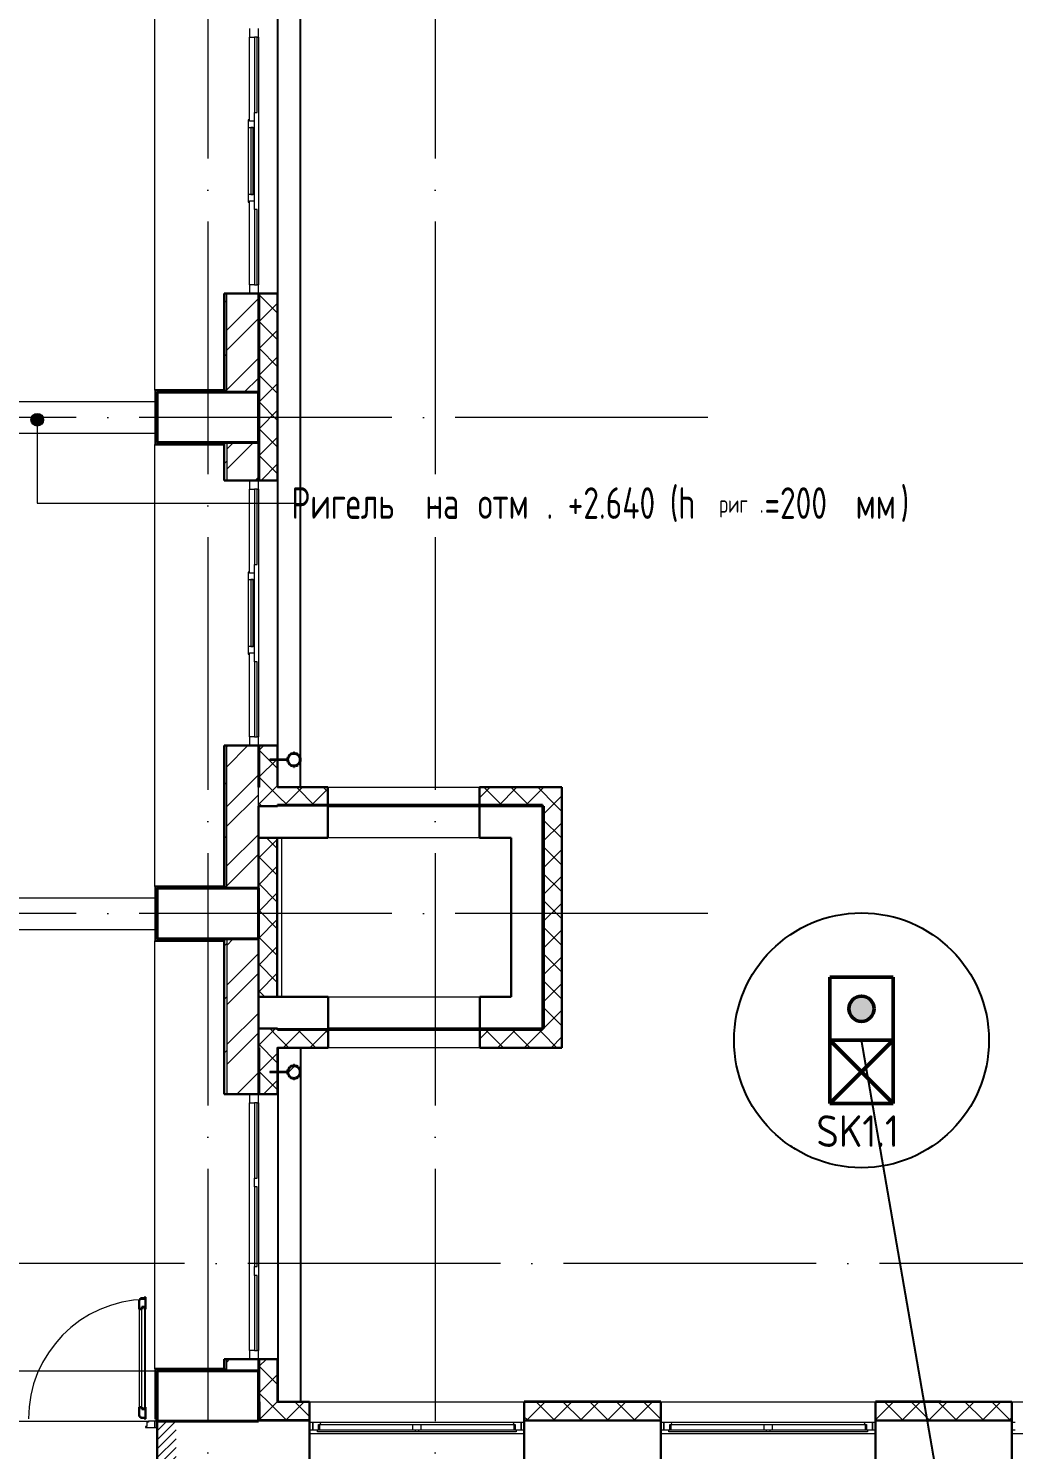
# Model space of a CAD drawing. Header units: millimetres. Extents: x -325553 to 627452, y -28539 to 738858.
# Drawn here: x -31085 to -23288, y 165239 to 176494 of the extents above; entities that cross this region are included whole.
import ezdxf

# ---------------------------------------------------------------- set-up
doc = ezdxf.new("R2010")
doc.units = ezdxf.units.MM
doc.set_wipeout_variables(frame=1)
for name, pattern in [('ADSK_Линия сетки', [25, 20, -2.5, 0, -2.5]), ('ADSK_Сверху', [450, 300, -150]), ('ADSK_Штриховая_ш2 п1_5', [4.5, 3, -1.5]), ('Сверху', [3.96875, 2.38125, -1.5875])]:
    doc.linetypes.add(name, pattern=pattern)
doc.layers.add('000_доп.МДУ', color=7, linetype='Continuous')
doc.layers.add('Стены', color=194, linetype='Continuous')
for name, color, linetype, lineweight in [('_ Окна', 7, 'Continuous', 9), ('Аннотация', 7, 'Continuous', 18), ('Двери', 252, 'Continuous', 9), ('Линии', 7, 'Continuous', 9), ('Маркировка Не АУ', 7, 'Continuous', 25), ('Несущие колонны', 252, 'Continuous', 18), ('НО СКУД', 7, 'Continuous', 50), ('Обобщенные модели', 252, 'Continuous', 18), ('Ограждение', 252, 'Continuous', 9), ('Окна', 252, 'Continuous', 9), ('Оси', 252, 'Continuous', 9), ('Перекрытие', 252, 'Continuous', 18), ('Стены внутренние', 7, 'Continuous', 18), ('Стены наружные', 7, 'Continuous', 18), ('Стены штриховка', 7, 'Continuous', 9)]:
    doc.layers.add(name, color=color, linetype=linetype, lineweight=lineweight)
doc.layers.add('Двери открывание', color=7, linetype='Continuous', lineweight=9, true_color=0xc0c0c0)
doc.styles.add('GOST Common_3', font='', dxfattribs={"height": 3.5})
doc.styles.add('GOST Common_5', font='', dxfattribs={"width": 0.9, "height": 2.5})
doc.styles.add('ISOCPEUR', font='isocpeur.ttf', dxfattribs={"width": 0.9, "height": 350})
doc.styles.get('GOST Common_3').set_extended_font_data('GOST 2.304 type A')
doc.styles.get('GOST Common_5').set_extended_font_data('GOST 2.304 type A')

# ---------------------------------------------------------------- blocks, each defined once
blk = doc.blocks.new('1 этаж')
at = {"layer": 'Аннотация', "lineweight": 9, "true_color": 0x636466}
h = blk.add_hatch(color=251, dxfattribs=at)
edge = h.paths.add_edge_path()
edge.add_arc((-31756, 3137), 50, 0, 360)
at = {"layer": 'Двери', "lineweight": 18, "true_color": 0x636466}
h = blk.add_hatch(dxfattribs=at)
h.set_pattern_fill('FP_2', color=251, style=0, pattern_type=2)
h.set_pattern_definition([(45, (-31805.8, -5068.73), (-35.3553, 35.3553), [])])
h.paths.add_polyline_path([(-32556, -5344), (-32556, -4794), (-32706, -4794), (-32706, -5344)])
h.paths.add_polyline_path([(-30806, -5344), (-30656, -5344), (-30656, -4794), (-30806, -4794), (-30806, -4878)])
at = {"layer": 'Обобщенные модели', "lineweight": 9, "true_color": 0x636466}
h = blk.add_hatch(dxfattribs=at)
h.set_pattern_fill('FP_7', color=251, style=0, pattern_type=2)
h.set_pattern_definition([(45, (-32119.82, 96), (-106.066, 106.066), [])])
h.paths.add_polyline_path([(-29733, -2077), (-29710, -2076), (-29692, -2066), (-29678, -2048), (-29674, -2029), (-29680, -2006), (-29694, -1989), (-29714, -1980), (-29737, -1981), (-29756, -1991), (-29769, -2009), (-29774, -2029), (-29768, -2051), (-29753, -2069), (-29736, -2077)])
at = {"layer": '_ Окна', "color": 251, "lineweight": 18, "true_color": 0x636466}
for p, q in [((-30076, 6236), (-30076, 6166)), ((-30006, 6166), (-30006, 6236)), ((-30076, 6166), (-30036, 6166)), ((-30016, 6166), (-30006, 6166)), ((-30076, 5511), (-30086, 5511)), ((-30086, 5511), (-30086, 5451)), ((-30086, 5451), (-30036, 5451)), ((-30076, 5501), (-30076, 5511)), ((-30036, 5501), (-30076, 5501)), ((-30036, 5451), (-30036, 5501)), ((-30036, 4921), (-30086, 4921)), ((-30086, 4921), (-30086, 4861)), ((-30086, 4861), (-30076, 4861)), ((-30076, 4861), (-30076, 4871)), ((-30076, 4871), (-30036, 4871)), ((-30036, 4871), (-30036, 4921)), ((-30036, 4206), (-30076, 4206)), ((-30076, 4206), (-30076, 4136)), ((-30006, 4206), (-30016, 4206)), ((-30006, 4136), (-30006, 4206)), ((-30076, 2656), (-30076, 2586)), ((-30006, 2586), (-30006, 2656)), ((-30076, 2586), (-30036, 2586)), ((-30016, 2586), (-30006, 2586)), ((-30076, 1931), (-30086, 1931)), ((-30086, 1931), (-30086, 1871)), ((-30076, 1921), (-30076, 1931)), ((-30036, 1921), (-30076, 1921)), ((-30036, 1871), (-30036, 1921)), ((-30086, 1871), (-30036, 1871)), ((-30036, 1341), (-30086, 1341)), ((-30086, 1341), (-30086, 1281)), ((-30086, 1281), (-30076, 1281)), ((-30076, 1281), (-30076, 1291)), ((-30076, 1291), (-30036, 1291)), ((-30036, 1291), (-30036, 1341)), ((-30036, 626), (-30076, 626)), ((-30076, 626), (-30076, 556)), ((-30006, 626), (-30016, 626)), ((-30006, 556), (-30006, 626)), ((-30076, -2204), (-30076, -2274)), ((-30006, -2274), (-30006, -2204)), ((-30076, -2274), (-30036, -2274)), ((-30016, -2274), (-30006, -2274)), ((-30036, -4234), (-30076, -4234)), ((-30076, -4234), (-30076, -4304)), ((-30006, -4234), (-30016, -4234)), ((-30006, -4304), (-30006, -4234)), ((-29516, -4804), (-29576, -4804)), ((-29576, -4804), (-29576, -4862)), ((-29530, -4862), (-29530, -4821)), ((-29530, -4821), (-29518, -4821)), ((-29512, -4821), (-29516, -4804)), ((-27985, -4804), (-27990, -4821)), ((-27926, -4804), (-27985, -4804)), ((-27984, -4821), (-27972, -4821)), ((-27972, -4821), (-27972, -4862)), ((-27926, -4862), (-27926, -4804)), ((-26736, -4804), (-26796, -4804)), ((-26796, -4804), (-26796, -4862)), ((-26750, -4862), (-26750, -4821)), ((-26750, -4821), (-26738, -4821)), ((-26732, -4821), (-26736, -4804)), ((-25205, -4804), (-25210, -4821)), ((-25146, -4804), (-25205, -4804)), ((-25204, -4821), (-25192, -4821)), ((-25192, -4821), (-25192, -4862)), ((-25146, -4862), (-25146, -4804)), ((-29576, -4862), (-29538, -4862)), ((-27964, -4862), (-27926, -4862)), ((-26796, -4862), (-26758, -4862)), ((-25184, -4862), (-25146, -4862))]:
    blk.add_line(p, q, dxfattribs=at)
at = {"layer": '_ Окна', "color": 251, "true_color": 0x636466}
for p, q in [((-30036, 6166), (-30036, 5571)), ((-30016, 6166), (-30036, 6166)), ((-30016, 5571), (-30016, 6166)), ((-30036, 5571), (-30016, 5571)), ((-30066, 5451), (-30066, 4921)), ((-30046, 5451), (-30066, 5451)), ((-30046, 4921), (-30046, 5451)), ((-30066, 4921), (-30046, 4921)), ((-30036, 4801), (-30036, 4206)), ((-30016, 4801), (-30036, 4801)), ((-30016, 4206), (-30016, 4801)), ((-30036, 4206), (-30016, 4206)), ((-30036, 2586), (-30036, 1991)), ((-30016, 2586), (-30036, 2586)), ((-30016, 1991), (-30016, 2586)), ((-30036, 1991), (-30016, 1991)), ((-30066, 1871), (-30066, 1341)), ((-30046, 1871), (-30066, 1871)), ((-30046, 1341), (-30046, 1871)), ((-30066, 1341), (-30046, 1341)), ((-30036, 1221), (-30036, 626)), ((-30016, 1221), (-30036, 1221)), ((-30016, 626), (-30016, 1221)), ((-30036, 626), (-30016, 626)), ((-30036, -2274), (-30036, -2869)), ((-30016, -2274), (-30036, -2274)), ((-30016, -2869), (-30016, -2274)), ((-30036, -2869), (-30016, -2869)), ((-30036, -2939), (-30036, -3569)), ((-30016, -2939), (-30036, -2939)), ((-30016, -3569), (-30016, -2939)), ((-30036, -3569), (-30016, -3569)), ((-30036, -3639), (-30036, -4234)), ((-30016, -3639), (-30036, -3639)), ((-30016, -4234), (-30016, -3639)), ((-30036, -4234), (-30016, -4234)), ((-29576, -4804), (-29601, -4804)), ((-29576, -4862), (-29576, -4804)), ((-27901, -4804), (-27926, -4804)), ((-27926, -4804), (-27926, -4862)), ((-26796, -4804), (-26821, -4804)), ((-26796, -4862), (-26796, -4804)), ((-25121, -4804), (-25146, -4804)), ((-25146, -4804), (-25146, -4862)), ((-24016, -4804), (-24041, -4804)), ((-29601, -4862), (-29576, -4862)), ((-27926, -4862), (-27901, -4862)), ((-26821, -4862), (-26796, -4862)), ((-25146, -4862), (-25121, -4862)), ((-24041, -4862), (-24016, -4862))]:
    blk.add_line(p, q, dxfattribs=at)
at = {"layer": 'Аннотация', "color": 251, "lineweight": 9, "true_color": 0x636466}
for p, q in [((-31756, 3137), (-31756, 2477)), ((-31756, 2477), (-29722, 2477))]:
    blk.add_line(p, q, dxfattribs=at)
blk.add_circle((-31756, 3137), 50, dxfattribs=at)
at = {"layer": 'Двери', "color": 251, "lineweight": 30, "true_color": 0x636466}
for p, q in [((-30906, -3821), (-30940, -3821)), ((-30940, -3821), (-30940, -3830)), ((-30898, -3812), (-30906, -3812)), ((-30906, -3812), (-30906, -3821)), ((-30898, -3906), (-30898, -3812)), ((-30940, -3830), (-30948, -3830)), ((-30948, -3830), (-30948, -3906)), ((-30948, -3906), (-30928, -3906)), ((-30928, -3906), (-30928, -3888)), ((-30928, -3888), (-30907, -3888)), ((-30907, -3888), (-30907, -3906)), ((-30907, -3906), (-30898, -3906)), ((-30948, -4682), (-30948, -4758)), ((-30948, -4682), (-30928, -4682)), ((-30928, -4682), (-30928, -4700)), ((-30928, -4700), (-30907, -4700)), ((-30907, -4682), (-30898, -4682)), ((-30907, -4700), (-30907, -4682)), ((-30898, -4776), (-30898, -4682)), ((-30948, -4758), (-30940, -4758)), ((-30940, -4758), (-30940, -4767)), ((-30940, -4767), (-30906, -4767)), ((-30906, -4767), (-30906, -4776)), ((-30906, -4776), (-30898, -4776))]:
    blk.add_line(p, q, dxfattribs=at)
at = {"layer": 'Двери', "color": 251, "true_color": 0x636466}
for p, q in [((-30948, -3906), (-30948, -4682)), ((-30928, -4700), (-30928, -3888)), ((-30928, -3888), (-30907, -3888)), ((-30907, -3888), (-30907, -4700)), ((-30898, -4682), (-30898, -3906)), ((-30907, -4700), (-30928, -4700)), ((-30889, -4836), (-30898, -4836)), ((-30898, -4836), (-30898, -4844)), ((-30875, -4802), (-30889, -4802)), ((-30889, -4802), (-30889, -4836)), ((-30875, -4794), (-30875, -4802)), ((-30826, -4794), (-30875, -4794)), ((-30806, -4794), (-30826, -4794)), ((-30826, -4794), (-30826, -4844)), ((-30826, -4844), (-30826, -4794)), ((-30806, -4844), (-30806, -4794)), ((-30898, -4844), (-30826, -4844)), ((-30826, -4844), (-30806, -4844))]:
    blk.add_line(p, q, dxfattribs=at)
at = {"layer": 'Двери', "color": 251, "linetype": 'ADSK_Штриховая_ш2 п1_5', "true_color": 0x636466}
for p, q in [((-30656, -4794), (-30806, -4794)), ((-30806, -4794), (-30806, -5344))]:
    blk.add_line(p, q, dxfattribs=at)
at = {"layer": 'Двери открывание', "color": 251, "true_color": 0x636466}
blk.add_arc((-30880, -4776), 946, 91.0903, 180, dxfattribs=at)
at = {"layer": 'Линии', "color": 251, "linetype": 'ADSK_Сверху', "ltscale": 100, "true_color": 0x636466}
for p, q in [((-32556, 3281), (-30806, 3281)), ((-32556, 3031), (-30806, 3031)), ((-32556, -649), (-30806, -649)), ((-32556, -899), (-30806, -899)), ((-32556, -4394), (-30806, -4394))]:
    blk.add_line(p, q, dxfattribs=at)
at = {"layer": 'Несущие колонны', "color": 251, "lineweight": 40, "true_color": 0x636466}
for p, q in [((-30806, 3356), (-30006, 3356)), ((-30806, 2956), (-30806, 3356)), ((-30256, 3356), (-30806, 3356)), ((-30806, 3356), (-30806, 2956)), ((-30006, 3356), (-30006, 2956)), ((-30006, 2956), (-30006, 3356)), ((-30006, 2956), (-30806, 2956)), ((-30806, 2956), (-30256, 2956)), ((-30806, -574), (-30006, -574)), ((-30806, -974), (-30806, -574)), ((-30256, -574), (-30806, -574)), ((-30806, -574), (-30806, -974)), ((-30006, -574), (-30006, -974)), ((-30006, -974), (-30006, -574)), ((-30006, -974), (-30806, -974)), ((-30806, -974), (-30256, -974)), ((-30806, -4394), (-30006, -4394)), ((-30806, -4794), (-30806, -4394)), ((-30256, -4394), (-30806, -4394)), ((-30806, -4394), (-30806, -4794)), ((-30006, -4394), (-30006, -4794)), ((-30006, -4794), (-30006, -4394)), ((-30006, -4794), (-30806, -4794)), ((-30806, -4794), (-30656, -4794)), ((-30656, -4794), (-30006, -4794))]:
    blk.add_line(p, q, dxfattribs=at)
at = {"layer": 'Несущие колонны', "color": 251, "true_color": 0x636466}
for p, q in [((-30006, 3356), (-30256, 3356)), ((-30256, 2956), (-30006, 2956)), ((-30006, -574), (-30256, -574)), ((-30256, -974), (-30006, -974)), ((-30006, -4394), (-30256, -4394))]:
    blk.add_line(p, q, dxfattribs=at)
at = {"layer": 'Обобщенные модели', "color": 251, "true_color": 0x636466}
for p, q in [((-29723, 507), (-29725, 507)), ((-29725, 507), (-29725, 497)), ((-29723, 507), (-29725, 507)), ((-29725, 507), (-29725, 497)), ((-29723, 507), (-29725, 507)), ((-29725, 507), (-29725, 497)), ((-29723, 507), (-29725, 507)), ((-29725, 507), (-29725, 497)), ((-29725, 495), (-29725, 497)), ((-29723, 495), (-29725, 495)), ((-29723, 497), (-29723, 507)), ((-29723, 497), (-29723, 507)), ((-29723, 497), (-29723, 507)), ((-29723, 497), (-29723, 507)), ((-29723, 497), (-29723, 495)), ((-29776, 449), (-29916, 449)), ((-29916, 449), (-29916, 442)), ((-29916, 442), (-29776, 442)), ((-29776, 446), (-29776, 449)), ((-29776, 442), (-29776, 445)), ((-29725, 393), (-29725, 395)), ((-29725, 395), (-29723, 395)), ((-29725, 393), (-29725, 383)), ((-29725, 393), (-29725, 383)), ((-29725, 393), (-29725, 383)), ((-29725, 393), (-29725, 383)), ((-29725, 383), (-29723, 383)), ((-29725, 383), (-29723, 383)), ((-29725, 383), (-29723, 383)), ((-29725, 383), (-29723, 383)), ((-29723, 395), (-29723, 393)), ((-29723, 383), (-29723, 393)), ((-29723, 383), (-29723, 393)), ((-29723, 383), (-29723, 393)), ((-29723, 383), (-29723, 393)), ((-29776, -2025), (-29916, -2025)), ((-29916, -2025), (-29916, -2032)), ((-29776, -2028), (-29776, -2025)), ((-29723, -1967), (-29725, -1967)), ((-29725, -1967), (-29725, -1977)), ((-29723, -1967), (-29725, -1967)), ((-29725, -1967), (-29725, -1977)), ((-29723, -1967), (-29725, -1967)), ((-29725, -1967), (-29725, -1977)), ((-29723, -1967), (-29725, -1967)), ((-29725, -1967), (-29725, -1977)), ((-29725, -1979), (-29725, -1977)), ((-29723, -1979), (-29725, -1979)), ((-29723, -1977), (-29723, -1967)), ((-29723, -1977), (-29723, -1967)), ((-29723, -1977), (-29723, -1967)), ((-29723, -1977), (-29723, -1967)), ((-29723, -1977), (-29723, -1979)), ((-29916, -2032), (-29776, -2032)), ((-29776, -2032), (-29776, -2030)), ((-29725, -2081), (-29725, -2079)), ((-29725, -2079), (-29723, -2079)), ((-29725, -2081), (-29725, -2091)), ((-29725, -2081), (-29725, -2091)), ((-29725, -2081), (-29725, -2091)), ((-29725, -2081), (-29725, -2091)), ((-29725, -2091), (-29723, -2091)), ((-29725, -2091), (-29723, -2091)), ((-29725, -2091), (-29723, -2091)), ((-29725, -2091), (-29723, -2091)), ((-29723, -2079), (-29723, -2081)), ((-29723, -2091), (-29723, -2081)), ((-29723, -2091), (-29723, -2081)), ((-29723, -2091), (-29723, -2081)), ((-29723, -2091), (-29723, -2081))]:
    blk.add_line(p, q, dxfattribs=at)
for centre, radius, start, end in [((-29724, 445), 52, 0, 180), ((-29724, 445), 50, 0, 180), ((-29724, 445), 52, 180, 0), ((-29724, 445), 50, 180, 0), ((-29724, -2029), 52, 0, 180), ((-29724, -2029), 50, 0, 180), ((-29724, -2029), 52, 180, 0), ((-29724, -2029), 50, 180, 0)]:
    blk.add_arc(centre, radius, start, end, dxfattribs=at)
at = {"layer": 'Обобщенные модели', "color": 251, "lineweight": 40, "true_color": 0x636466}
for centre, start, end in [((-29724, 445), 156.6941, 180), ((-29724, 445), 130.583, 152.8285), ((-29724, 445), 103.6312, 126.2008), ((-29724, 445), 78.9964, 101.0036), ((-29724, 445), 53.7992, 76.3688), ((-29724, 445), 27.1715, 49.417), ((-29724, 445), 0, 23.3059), ((-29724, 445), 180, 203.2716), ((-29724, 445), 207.1715, 229.417), ((-29724, 445), 233.7992, 256.3688), ((-29724, 445), 258.9964, 281.0036), ((-29724, 445), 283.6312, 306.2008), ((-29724, 445), 310.583, 332.8285), ((-29724, 445), 336.7284, 0), ((-29724, -2029), 156.6941, 180), ((-29724, -2029), 130.583, 152.8285), ((-29724, -2029), 103.6312, 126.2008), ((-29724, -2029), 78.9964, 101.0036), ((-29724, -2029), 53.7992, 76.3688), ((-29724, -2029), 27.1715, 49.417), ((-29724, -2029), 0, 23.3059), ((-29724, -2029), 180, 203.3059), ((-29724, -2029), 207.1715, 229.417), ((-29724, -2029), 233.7992, 256.3688), ((-29724, -2029), 258.9964, 281.0036), ((-29724, -2029), 283.6312, 306.2008), ((-29724, -2029), 310.583, 332.8285), ((-29724, -2029), 336.6941, 0)]:
    blk.add_arc(centre, 50, start, end, dxfattribs=at)
at = {"layer": 'Ограждение', "color": 251, "true_color": 0x636466}
for p, q in [((-30826, 3371), (-30826, 6971)), ((-30821, 3371), (-30826, 3371)), ((-30826, 2941), (-30821, 2941)), ((-30826, -559), (-30826, 2941)), ((-30821, -559), (-30826, -559)), ((-30826, -989), (-30821, -989)), ((-30826, -4379), (-30826, -989)), ((-30821, -4379), (-30826, -4379)), ((-27901, -4894), (-29601, -4894)), ((-25121, -4894), (-26821, -4894)), ((-22391, -4894), (-24041, -4894))]:
    blk.add_line(p, q, dxfattribs=at)
at = {"layer": 'Окна', "color": 251, "true_color": 0x636466}
for p, q in [((-30076, 5511), (-30076, 6166)), ((-30006, 6166), (-30006, 4206)), ((-30036, 5501), (-30036, 5571)), ((-30086, 5451), (-30086, 4921)), ((-30036, 4921), (-30036, 5451)), ((-30076, 4206), (-30076, 4861)), ((-30036, 4801), (-30036, 4871)), ((-30076, 1931), (-30076, 2586)), ((-30006, 2586), (-30006, 626)), ((-30036, 1921), (-30036, 1991)), ((-30086, 1871), (-30086, 1341)), ((-30036, 1341), (-30036, 1871)), ((-30076, 626), (-30076, 1281)), ((-30036, 1221), (-30036, 1291)), ((-29456, -174), (-29456, 76)), ((-28256, 76), (-28256, -174)), ((-29453, -1684), (-29453, -1434)), ((-28253, -1434), (-28253, -1684)), ((-30076, -4234), (-30076, -2274)), ((-30006, -2274), (-30006, -4234)), ((-30036, -2939), (-30036, -2869)), ((-30036, -3639), (-30036, -3569)), ((-29518, -4821), (-28786, -4821)), ((-29518, -4862), (-29518, -4821)), ((-27985, -4804), (-29516, -4804)), ((-28786, -4821), (-28716, -4821)), ((-28786, -4821), (-28786, -4862)), ((-28716, -4821), (-27984, -4821)), ((-28716, -4862), (-28716, -4821)), ((-27984, -4821), (-27984, -4862)), ((-26738, -4821), (-26006, -4821)), ((-26738, -4862), (-26738, -4821)), ((-25205, -4804), (-26736, -4804)), ((-26006, -4821), (-25936, -4821)), ((-26006, -4821), (-26006, -4862)), ((-25936, -4821), (-25204, -4821)), ((-25936, -4862), (-25936, -4821)), ((-25204, -4821), (-25204, -4862)), ((-29538, -4862), (-28766, -4862)), ((-29538, -4879), (-29538, -4862)), ((-28766, -4879), (-29538, -4879)), ((-28766, -4862), (-28736, -4862)), ((-28766, -4862), (-28766, -4879)), ((-28736, -4879), (-28766, -4879)), ((-28736, -4862), (-27964, -4862)), ((-28736, -4879), (-28736, -4862)), ((-27964, -4879), (-28736, -4879)), ((-27964, -4862), (-27964, -4879)), ((-26758, -4862), (-25986, -4862)), ((-26758, -4879), (-26758, -4862)), ((-25986, -4879), (-26758, -4879)), ((-25986, -4862), (-25956, -4862)), ((-25986, -4862), (-25986, -4879)), ((-25956, -4879), (-25986, -4879)), ((-25956, -4862), (-25184, -4862)), ((-25956, -4879), (-25956, -4862)), ((-25184, -4879), (-25956, -4879)), ((-25184, -4862), (-25184, -4879))]:
    blk.add_line(p, q, dxfattribs=at)
at = {"layer": 'Окна', "color": 251, "linetype": 'Сверху', "true_color": 0x636466}
for p, q in [((-29456, 76), (-28256, 76)), ((-28256, -174), (-29456, -174)), ((-29453, -1434), (-28253, -1434)), ((-28253, -1684), (-29453, -1684))]:
    blk.add_line(p, q, dxfattribs=at)
at = {"layer": 'Оси', "color": 251, "linetype": 'ADSK_Линия сетки', "ltscale": 100, "true_color": 0x636466}
for p, q in [((-30406, 32207), (-30406, -33770)), ((-28606, 32207), (-28606, -33770)), ((-26448, 3156), (-72528, 3156)), ((-26448, -774), (-72528, -774)), ((4411, -3544), (-72528, -3544))]:
    blk.add_line(p, q, dxfattribs=at)
at = {"layer": 'Перекрытие', "color": 251, "ltscale": 100, "true_color": 0x636466}
for p, q in [((-29824, -174), (-29824, -1434)), ((-32487, -4794), (-30875, -4794))]:
    blk.add_line(p, q, dxfattribs=at)
at = {"layer": 'Стены', "color": 251, "true_color": 0x636466}
for p, q in [((-29671, 228), (-29671, 11054)), ((-29851, 448), (-29851, 10927)), ((-29851, 228), (-29851, 443)), ((-29851, -1836), (-29851, -2026)), ((-29671, -1836), (-29671, -4642)), ((-29851, -2032), (-29851, -4642))]:
    blk.add_line(p, q, dxfattribs=at)
at = {"layer": 'Стены внутренние', "color": 251, "true_color": 0x636466}
for p, q in [((-29854, 6236), (-29854, 4136)), ((-29854, 2656), (-29854, 556)), ((-29456, 228), (-28256, 228)), ((-28253, -1836), (-29453, -1836)), ((-29854, -2204), (-29854, -4304)), ((-29601, -4642), (-27901, -4642)), ((-26821, -4642), (-25121, -4642)), ((-24041, -4642), (-22391, -4642)), ((-29601, -4794), (-30006, -4794)), ((-26821, -4794), (-27901, -4794)), ((-24041, -4794), (-25121, -4794))]:
    blk.add_line(p, q, dxfattribs=at)
at = {"layer": 'Стены внутренние', "color": 251, "lineweight": 30, "true_color": 0x636466}
for p, q in [((-29854, 4136), (-29996, 4136)), ((-29854, 2656), (-29854, 4136)), ((-29996, 2656), (-29854, 2656)), ((-29854, 556), (-29996, 556)), ((-29854, 448), (-29854, 556)), ((-29854, 228), (-29854, 443)), ((-29456, 228), (-29854, 228)), ((-29456, 76), (-29456, 228)), ((-27604, 228), (-28256, 228)), ((-28256, 228), (-28256, 76)), ((-27604, -1836), (-27604, 228)), ((-30006, 76), (-29854, 76)), ((-30006, -174), (-30006, -1434)), ((-29856, -174), (-30006, -174)), ((-29856, -1434), (-29856, -174)), ((-30006, -1434), (-29856, -1434)), ((-29854, -1684), (-30006, -1684)), ((-29453, -1836), (-29453, -1684)), ((-28253, -1684), (-28253, -1836)), ((-29854, -2026), (-29854, -1836)), ((-29854, -1836), (-29453, -1836)), ((-28253, -1836), (-27604, -1836)), ((-29854, -2204), (-29854, -2031)), ((-29996, -2204), (-29854, -2204)), ((-29854, -4304), (-29996, -4304)), ((-29854, -4642), (-29854, -4304)), ((-29996, -4642), (-30006, -4642)), ((-30006, -4642), (-30006, -4784)), ((-29601, -4642), (-29854, -4642)), ((-29601, -4784), (-29601, -4642)), ((-27901, -4642), (-27901, -4784)), ((-26821, -4784), (-26821, -4642)), ((-24041, -4642), (-25121, -4642)), ((-25121, -4642), (-25121, -4784)), ((-24041, -4784), (-24041, -4642)), ((-30006, -4794), (-30806, -4794)), ((-30806, -4794), (-30806, -5344)), ((-29601, -5344), (-29601, -4794)), ((-27901, -4794), (-27901, -5344)), ((-26821, -5344), (-26821, -4794)), ((-25121, -4794), (-25121, -5344)), ((-24041, -5344), (-24041, -4794))]:
    blk.add_line(p, q, dxfattribs=at)
at = {"layer": 'Стены внутренние', "color": 251, "linetype": 'Continuous', "lineweight": 9, "true_color": 0x636466}
for p, q in [((-29996, 4129), (-29991, 4134)), ((-29856, 3984), (-29996, 4124)), ((-29996, 3917), (-29856, 4057)), ((-29856, 3772), (-29996, 3912)), ((-29996, 3705), (-29856, 3845)), ((-29856, 3855), (-29854, 3855)), ((-29856, 3560), (-29996, 3700)), ((-29996, 3493), (-29856, 3633)), ((-29856, 3347), (-29996, 3487)), ((-29996, 3281), (-29856, 3421)), ((-29856, 3449), (-29854, 3449)), ((-29856, 3135), (-29996, 3275)), ((-29996, 3069), (-29856, 3209)), ((-29856, 2923), (-29996, 3063)), ((-29856, 3144), (-29854, 3144)), ((-29996, 2856), (-29856, 2996)), ((-29856, 2711), (-29996, 2851)), ((-29982, 2658), (-29856, 2784)), ((-29856, 2738), (-29854, 2738)), ((-29880, 2658), (-29881, 2656)), ((-29996, 523), (-29964, 554)), ((-29856, 378), (-29996, 518)), ((-29858, 449), (-29856, 451)), ((-29855, 502), (-29854, 502)), ((-29996, 311), (-29864, 442)), ((-30006, 89), (-29856, 239)), ((-29856, 165), (-29996, 305)), ((-29806, 76), (-29656, 226)), ((-29555, 76), (-29705, 226)), ((-29523, 228), (-29524, 226)), ((-29458, 192), (-29492, 226)), ((-28256, 142), (-28171, 226)), ((-28070, 76), (-28220, 226)), ((-28109, 76), (-27959, 226)), ((-27857, 76), (-28007, 226)), ((-27897, 76), (-27747, 226)), ((-27881, 228), (-27882, 226)), ((-27645, 76), (-27795, 226)), ((-29767, 76), (-29856, 165)), ((-29594, 76), (-29458, 212)), ((-29458, 198), (-29456, 198)), ((-28256, 198), (-28254, 198)), ((-28254, 217), (-28254, 218)), ((-27685, 76), (-27606, 155)), ((-29979, 76), (-30006, 103)), ((-27756, 5), (-27685, 76)), ((-27606, 37), (-27645, 76)), ((-27606, -175), (-27756, -25)), ((-27756, -207), (-27606, -57)), ((-30006, -336), (-29856, -186)), ((-29856, -259), (-29941, -174)), ((-29856, -471), (-30006, -321)), ((-27606, -388), (-27756, -238)), ((-27756, -419), (-27606, -269)), ((-30006, -548), (-29856, -398)), ((-27606, -600), (-27756, -450)), ((-29856, -683), (-30006, -533)), ((-27756, -631), (-27606, -481)), ((-30006, -760), (-29856, -610)), ((-27606, -812), (-27756, -662)), ((-29856, -895), (-30006, -745)), ((-27756, -843), (-27606, -693)), ((-27604, -706), (-27606, -702)), ((-30006, -972), (-29856, -822)), ((-27606, -1024), (-27756, -874)), ((-29856, -1107), (-30006, -957)), ((-27756, -1055), (-27606, -905)), ((-30006, -1184), (-29856, -1034)), ((-27606, -1236), (-27756, -1086)), ((-27756, -1268), (-27606, -1118)), ((-29856, -1319), (-30006, -1169)), ((-30006, -1396), (-29856, -1246)), ((-27606, -1448), (-27756, -1298)), ((-27756, -1480), (-27606, -1330)), ((-29954, -1434), (-30006, -1382)), ((-27606, -1660), (-27756, -1510)), ((-27756, -1692), (-27606, -1542)), ((-30006, -1820), (-29869, -1684)), ((-29856, -1744), (-29916, -1684)), ((-29807, -1834), (-29657, -1684)), ((-29554, -1834), (-29704, -1684)), ((-29453, -1722), (-29492, -1684)), ((-28251, -1763), (-28172, -1684)), ((-28069, -1834), (-28219, -1684)), ((-28110, -1834), (-27960, -1684)), ((-27857, -1834), (-28007, -1684)), ((-27756, -1722), (-27795, -1684)), ((-29766, -1834), (-29856, -1744)), ((-29595, -1834), (-29453, -1692)), ((-27898, -1834), (-27756, -1692)), ((-27645, -1834), (-27756, -1722)), ((-27686, -1834), (-27606, -1754)), ((-29856, -1956), (-30006, -1806)), ((-29996, -2023), (-29856, -1883)), ((-29681, -1834), (-29648, -1834)), ((-29532, -1836), (-29533, -1834)), ((-28125, -1836), (-28126, -1834)), ((-28056, -1834), (-28022, -1834)), ((-27781, -1834), (-27782, -1836)), ((-29856, -2168), (-29996, -2028)), ((-29963, -2202), (-29856, -2095)), ((-29988, -2202), (-29989, -2204)), ((-29856, -2139), (-29854, -2139)), ((-29996, -4356), (-29945, -4306)), ((-29856, -4501), (-29996, -4361)), ((-29856, -4374), (-29854, -4374)), ((-29996, -4568), (-29856, -4428)), ((-29926, -4644), (-29996, -4574)), ((-29999, -4784), (-29859, -4644)), ((-29786, -4784), (-29926, -4644)), ((-29859, -4644), (-29856, -4640)), ((-29787, -4784), (-29647, -4644)), ((-29601, -4756), (-29714, -4644)), ((-27878, -4784), (-27738, -4644)), ((-27664, -4784), (-27804, -4644)), ((-27676, -4644), (-27678, -4642)), ((-27666, -4784), (-27526, -4644)), ((-27452, -4784), (-27592, -4644)), ((-27454, -4784), (-27314, -4644)), ((-27240, -4784), (-27380, -4644)), ((-27325, -4644), (-27325, -4643)), ((-27241, -4784), (-27101, -4644)), ((-27028, -4784), (-27168, -4644)), ((-27029, -4784), (-26889, -4644)), ((-26821, -4779), (-26956, -4644)), ((-25120, -4784), (-24980, -4644)), ((-24907, -4784), (-25047, -4644)), ((-24908, -4784), (-24768, -4644)), ((-24861, -4644), (-24862, -4642)), ((-24695, -4784), (-24835, -4644)), ((-24709, -4642), (-24710, -4644)), ((-24696, -4784), (-24556, -4644)), ((-24482, -4784), (-24622, -4644)), ((-24484, -4784), (-24344, -4644)), ((-24270, -4784), (-24410, -4644)), ((-24272, -4784), (-24132, -4644)), ((-24058, -4784), (-24198, -4644)), ((-29998, -4784), (-30006, -4776)), ((-27876, -4784), (-27901, -4759)), ((-25119, -4784), (-25121, -4782)), ((-24060, -4784), (-24041, -4765))]:
    blk.add_line(p, q, dxfattribs=at)
at = {"layer": 'Стены наружные', "color": 251, "lineweight": 30, "true_color": 0x636466}
for p, q in [((-29996, 4136), (-30276, 4136)), ((-30276, 4136), (-30276, 3371)), ((-30006, 4136), (-30006, 2656)), ((-30821, 3371), (-30821, 2941)), ((-30276, 3371), (-30821, 3371)), ((-30806, 2956), (-30806, 3356)), ((-30806, 3356), (-30256, 3356)), ((-30271, 2941), (-30821, 2941)), ((-30256, 2956), (-30806, 2956)), ((-30276, 2941), (-30276, 2656)), ((-30276, 2656), (-29996, 2656)), ((-29996, 556), (-30276, 556)), ((-30276, 556), (-30276, -559)), ((-30006, 228), (-30006, 556)), ((-30006, -574), (-30006, 76)), ((-30006, 76), (-30006, -174)), ((-27756, 86), (-29854, 86)), ((-29854, 86), (-29854, 76)), ((-29456, -174), (-29456, 76)), ((-29456, 76), (-27756, 76)), ((-28256, 76), (-28256, -174)), ((-27756, -1684), (-27756, 86)), ((-27746, -1684), (-27746, 76)), ((-29856, -174), (-29456, -174)), ((-28256, -174), (-28006, -174)), ((-28006, -174), (-28006, -1434)), ((-30821, -559), (-30821, -989)), ((-30276, -559), (-30821, -559)), ((-30806, -974), (-30806, -574)), ((-30806, -574), (-30256, -574)), ((-30271, -989), (-30821, -989)), ((-30256, -974), (-30806, -974)), ((-30276, -989), (-30276, -2204)), ((-30006, -2204), (-30006, -974)), ((-30006, -1434), (-30006, -1684)), ((-29453, -1434), (-29856, -1434)), ((-29453, -1684), (-29453, -1434)), ((-28006, -1434), (-28253, -1434)), ((-28253, -1434), (-28253, -1684)), ((-29854, -1684), (-29854, -1694)), ((-27746, -1684), (-29453, -1684)), ((-29854, -1694), (-27756, -1694)), ((-30006, -1836), (-30006, -2204)), ((-30276, -2204), (-30006, -2204)), ((-30006, -2204), (-29996, -2204)), ((-30821, -4379), (-30821, -4779)), ((-30276, -4379), (-30821, -4379)), ((-30006, -4304), (-30276, -4304)), ((-30276, -4304), (-30276, -4379)), ((-30006, -4394), (-30006, -4304)), ((-30006, -4304), (-30006, -4794)), ((-29996, -4304), (-30006, -4304)), ((-30806, -4779), (-30806, -4394)), ((-30806, -4394), (-30256, -4394)), ((-29996, -4784), (-29996, -4642)), ((-26821, -4637), (-27901, -4637)), ((-27901, -4637), (-27901, -4642)), ((-27901, -4642), (-26821, -4642)), ((-26821, -4642), (-26821, -4637)), ((-24601, -4637), (-25121, -4637)), ((-25121, -4637), (-25121, -4642)), ((-24601, -4642), (-24601, -4637)), ((-30821, -4779), (-30806, -4779)), ((-29601, -4794), (-29601, -4784)), ((-27901, -4784), (-27901, -4794)), ((-26821, -4794), (-26821, -4784)), ((-25121, -4784), (-25121, -4794)), ((-24041, -4794), (-24041, -4784))]:
    blk.add_line(p, q, dxfattribs=at)
at = {"layer": 'Стены наружные', "color": 251, "linetype": 'Continuous', "lineweight": 9, "true_color": 0x636466}
for p, q in [((-30276, 4132), (-30272, 4136)), ((-30276, 4061), (-30271, 4066)), ((-30271, 4066), (-30256, 4081)), ((-30256, 3846), (-30006, 4096)), ((-29996, 4096), (-30006, 4096)), ((-30276, 3991), (-30271, 3996)), ((-29996, 3996), (-30006, 3996)), ((-30276, 3920), (-30271, 3925)), ((-30276, 3849), (-30271, 3854)), ((-30256, 3689), (-30006, 3939)), ((-29996, 3896), (-30006, 3896)), ((-30276, 3779), (-30271, 3784)), ((-29996, 3796), (-30006, 3796)), ((-30276, 3708), (-30271, 3713)), ((-30276, 3637), (-30271, 3642)), ((-30271, 3642), (-30256, 3657)), ((-30256, 3374), (-30006, 3624)), ((-29996, 3696), (-30006, 3696)), ((-30276, 3566), (-30271, 3571)), ((-30276, 3496), (-30271, 3501)), ((-29996, 3596), (-30006, 3596)), ((-29996, 3496), (-30006, 3496)), ((-30276, 3425), (-30271, 3430)), ((-30117, 3356), (-30006, 3467)), ((-29996, 3396), (-30006, 3396)), ((-30557, 3356), (-30542, 3371)), ((-29996, 3296), (-30006, 3296)), ((-29996, 3196), (-30006, 3196)), ((-30821, 3092), (-30806, 3107)), ((-29996, 3096), (-30006, 3096)), ((-30547, 2941), (-30532, 2956)), ((-30276, 2930), (-30271, 2935)), ((-30256, 2903), (-30202, 2956)), ((-30256, 2746), (-30045, 2956)), ((-29996, 2996), (-30006, 2996)), ((-30276, 2859), (-30271, 2864)), ((-29996, 2896), (-30006, 2896)), ((-30276, 2789), (-30271, 2794)), ((-30276, 2718), (-30271, 2723)), ((-30271, 2794), (-30256, 2809)), ((-29996, 2796), (-30006, 2796)), ((-30031, 2656), (-30006, 2681)), ((-29996, 2696), (-30006, 2696)), ((-30276, 526), (-30271, 531)), ((-30276, 455), (-30271, 460)), ((-30256, 546), (-30245, 556)), ((-30256, 388), (-30088, 556)), ((-29996, 496), (-30006, 496)), ((-30276, 384), (-30271, 389)), ((-29996, 396), (-30006, 396)), ((-30276, 314), (-30271, 319)), ((-30276, 243), (-30271, 248)), ((-30271, 248), (-30256, 263)), ((-30256, 74), (-30006, 324)), ((-29996, 296), (-30006, 296)), ((-30276, 172), (-30271, 177)), ((-30256, -83), (-30006, 167)), ((-30276, 102), (-30271, 107)), ((-30276, 31), (-30271, 36)), ((-30276, -40), (-30271, -35)), ((-30276, -111), (-30271, -106)), ((-27746, -4), (-27756, -4)), ((-27746, -104), (-27756, -104)), ((-30276, -181), (-30271, -176)), ((-30271, -176), (-30256, -161)), ((-30256, -397), (-30006, -147)), ((-27746, -204), (-27756, -204)), ((-30276, -252), (-30271, -247)), ((-30276, -323), (-30271, -318)), ((-30256, -554), (-30006, -304)), ((-27746, -304), (-27756, -304)), ((-30276, -393), (-30271, -388)), ((-27746, -404), (-27756, -404)), ((-30668, -574), (-30653, -559)), ((-30276, -464), (-30271, -459)), ((-30276, -535), (-30271, -530)), ((-27746, -504), (-27756, -504)), ((-27746, -604), (-27756, -604)), ((-30821, -726), (-30806, -711)), ((-27746, -704), (-27756, -704)), ((-27746, -804), (-27756, -804)), ((-30659, -989), (-30644, -974)), ((-30271, -1025), (-30256, -1010)), ((-30256, -1026), (-30204, -974)), ((-27746, -904), (-27756, -904)), ((-27746, -1004), (-27756, -1004)), ((-30276, -1030), (-30271, -1025)), ((-30276, -1101), (-30271, -1096)), ((-30256, -1340), (-30006, -1090)), ((-27746, -1104), (-27756, -1104)), ((-30276, -1171), (-30271, -1166)), ((-30276, -1242), (-30271, -1237)), ((-27746, -1204), (-27756, -1204)), ((-30276, -1313), (-30271, -1308)), ((-30256, -1497), (-30006, -1247)), ((-27746, -1304), (-27756, -1304)), ((-30276, -1383), (-30271, -1378)), ((-30276, -1454), (-30271, -1449)), ((-30271, -1449), (-30256, -1434)), ((-27746, -1404), (-27756, -1404)), ((-30276, -1525), (-30271, -1520)), ((-30256, -1812), (-30006, -1562)), ((-27746, -1504), (-27756, -1504)), ((-30276, -1596), (-30271, -1591)), ((-30276, -1666), (-30271, -1661)), ((-27746, -1604), (-27756, -1604)), ((-30276, -1737), (-30271, -1732)), ((-30256, -1969), (-30006, -1719)), ((-30276, -1808), (-30271, -1803)), ((-30276, -1878), (-30271, -1873)), ((-30271, -1873), (-30256, -1858)), ((-29996, -1904), (-30006, -1904)), ((-30276, -1949), (-30271, -1944)), ((-30276, -2020), (-30271, -2015)), ((-29996, -2004), (-30006, -2004)), ((-30276, -2090), (-30271, -2085)), ((-30176, -2204), (-30006, -2033)), ((-29996, -2104), (-30006, -2104)), ((-30276, -2161), (-30271, -2156)), ((-30019, -2204), (-30006, -2190)), ((-30670, -4394), (-30655, -4379)), ((-30276, -4353), (-30271, -4348)), ((-30256, -4326), (-30233, -4304)), ((-29996, -4304), (-30006, -4304)), ((-30009, -4394), (-30006, -4390)), ((-29996, -4404), (-30006, -4404)), ((-30821, -4545), (-30806, -4530)), ((-29996, -4504), (-30006, -4504)), ((-29996, -4604), (-30006, -4604)), ((-29996, -4704), (-30006, -4704)), ((-27678, -4642), (-27681, -4637)), ((-24862, -4642), (-24865, -4637)), ((-24706, -4637), (-24709, -4642))]:
    blk.add_line(p, q, dxfattribs=at)
at = {"layer": 'Стены наружные', "color": 251, "true_color": 0x636466}
for p, q in [((-30256, 3356), (-30006, 3356)), ((-30006, 2956), (-30256, 2956)), ((-29456, 76), (-29854, 76)), ((-28256, -174), (-29456, -174)), ((-30256, -574), (-30006, -574)), ((-30006, -974), (-30256, -974)), ((-29453, -1434), (-28253, -1434)), ((-29854, -1684), (-29453, -1684)), ((-30256, -4394), (-30006, -4394))]:
    blk.add_line(p, q, dxfattribs=at)
at = {"layer": 'Стены штриховка', "color": 251, "true_color": 0x636466}
for p, q in [((-30271, 4136), (-30271, 3371)), ((-30256, 3356), (-30256, 4136)), ((-29996, 4136), (-29996, 2656)), ((-29856, 4134), (-29996, 4134)), ((-29856, 2658), (-29856, 4134)), ((-30276, 3371), (-30256, 3371)), ((-30271, 2656), (-30271, 2956)), ((-30256, 2956), (-30256, 2656)), ((-29996, 2658), (-29856, 2658)), ((-30271, 556), (-30271, -559)), ((-30256, -574), (-30256, 556)), ((-29996, 556), (-29996, 228)), ((-29856, 554), (-29996, 554)), ((-29856, 448), (-29856, 554)), ((-29856, 226), (-29856, 443)), ((-30006, 76), (-30006, 228)), ((-29996, 228), (-30006, 228)), ((-29458, 226), (-29856, 226)), ((-29854, 228), (-29854, 226)), ((-29458, 152), (-29458, 226)), ((-28254, 226), (-28254, 152)), ((-27604, 226), (-28254, 226)), ((-27606, -1836), (-27606, 228)), ((-29458, 152), (-29456, 152)), ((-28256, 152), (-28254, 152)), ((-27746, 76), (-27756, 76)), ((-30276, -559), (-30256, -559)), ((-30271, -2204), (-30271, -974)), ((-30256, -974), (-30256, -2204)), ((-27756, -1694), (-27756, -1684)), ((-29453, -1760), (-29455, -1760)), ((-29455, -1834), (-29455, -1760)), ((-28251, -1760), (-28253, -1760)), ((-28251, -1760), (-28251, -1834)), ((-29996, -1836), (-30006, -1836)), ((-29996, -1836), (-29996, -2204)), ((-29856, -2026), (-29856, -1834)), ((-29856, -1834), (-29455, -1834)), ((-29854, -1834), (-29854, -1836)), ((-28251, -1834), (-27604, -1834)), ((-29856, -2202), (-29856, -2031)), ((-29996, -2202), (-29856, -2202)), ((-30276, -4379), (-30256, -4379)), ((-30271, -4304), (-30271, -4379)), ((-30256, -4394), (-30256, -4304)), ((-29996, -4304), (-29996, -4642)), ((-29856, -4306), (-29996, -4306)), ((-29856, -4644), (-29856, -4306)), ((-29856, -4642), (-29854, -4642)), ((-29603, -4644), (-29856, -4644)), ((-29603, -4718), (-29603, -4644)), ((-29603, -4718), (-29601, -4718)), ((-27901, -4718), (-27899, -4718)), ((-26823, -4644), (-27899, -4644)), ((-27899, -4644), (-27899, -4718)), ((-26823, -4718), (-26823, -4644)), ((-26823, -4718), (-26821, -4718)), ((-25121, -4718), (-25119, -4718)), ((-24043, -4644), (-25119, -4644)), ((-25119, -4644), (-25119, -4718)), ((-24043, -4718), (-24043, -4644)), ((-24043, -4718), (-24041, -4718)), ((-29601, -4784), (-30006, -4784)), ((-27901, -4784), (-26821, -4784)), ((-25121, -4784), (-24041, -4784))]:
    blk.add_line(p, q, dxfattribs=at)
at = {"layer": 'Аннотация', "color": 251, "true_color": 0x636466, "width": 0.9}
for s, height, style, p in [('Ригель', 250, 'GOST Common_3', (-29744, 2352)), ('. +2.640 (h', 250, 'GOST Common_3', (-27726, 2352)), ('=200', 250, 'GOST Common_3', (-26000, 2352)), (')', 250, 'GOST Common_3', (-24922, 2352)), ('на', 250, 'GOST Common_3', (-28684, 2352)), ('отм', 250, 'GOST Common_3', (-28268, 2352)), ('риг', 138.8, 'GOST Common_5', (-26359, 2401)), ('мм', 250, 'GOST Common_3', (-25279, 2352)), ('.', 139, 'GOST Common_5', (-26037, 2401))]:
    blk.add_text(s, height=height, dxfattribs=dict(at, style=style)).set_placement(p)
blk = doc.blocks.new('2 идентификатора - считыватель + кнопка')
at = {"color": 4}
blk.add_wipeout([(-500, 250), (500, 250), (500, -250), (-500, -250)], dxfattribs=at).dxf.layer = 'НО СКУД'
at = {"layer": 'НО СКУД'}
h = blk.add_hatch(color=4, dxfattribs=at)
h.dxf.hatch_style = 1
h.paths.add_polyline_path([(-350, 0, 1), (-150, 0, 1)])
at = {"layer": 'НО СКУД', "color": 4, "ltscale": 30}
blk.add_line((-500, -250), (-500, 250), dxfattribs=at)
at = {"layer": 'НО СКУД', "color": 4}
for p, q in [((-500, -250), (-500, 250)), ((-500, 250), (500, 250)), ((0, -250), (0, 250)), ((0, -250), (500, 250)), ((0, 250), (500, -250)), ((500, 250), (500, -250)), ((500, -250), (-500, -250))]:
    blk.add_line(p, q, dxfattribs=at)
at = {"layer": 'НО СКУД', "color": 4, "ltscale": 30}
blk.add_circle((-250, 0), 100, dxfattribs=at)

msp = doc.modelspace()

# ---------------------------------------------------------------- block references
at = {"layer": '000_доп.МДУ', "color": 7, "lineweight": 0}
msp.add_blockref('1 этаж', (740.6, 170258), dxfattribs=at)

# ---------------------------------------------------------------- next in the draw order: block references
at = {"layer": 'НО СКУД', "rotation": 269.999999999613}
msp.add_blockref('2 идентификатора - считыватель + кнопка', (-24491.1, 168480.4), dxfattribs=at)

# ---------------------------------------------------------------- next in the draw order: texts
at = {"layer": 'Маркировка Не АУ', "insert": (-24520.8, 167761), "char_height": 250, "width": 1035.25, "attachment_point": 5, "style": 'ISOCPEUR', "bg_fill": 3, "box_fill_scale": 1, "bg_fill_color": 256, "bg_fill_transparency": 0}
msp.add_mtext('SK1.1', dxfattribs=at)

# ---------------------------------------------------------------- next in the draw order: linework, layer by layer
at = {"color": 7}
msp.add_lwpolyline([(-22886.6, 159216.2), (-24491.1, 168480.4)], dxfattribs=at)
msp.add_circle((-24491.1, 168480.4), 1008.8, dxfattribs=at)

doc.saveas('drawing.dxf')
